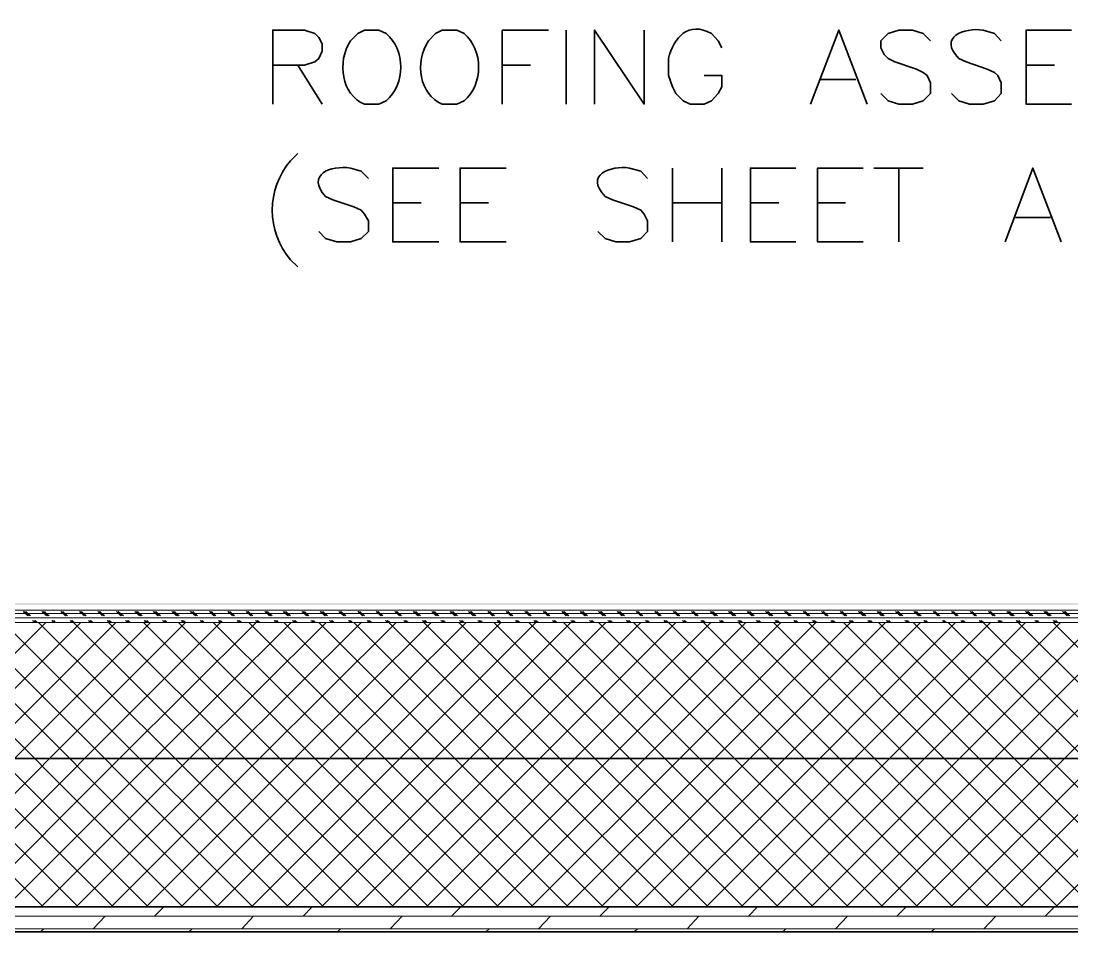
# Model space of a CAD drawing. Header units: inches. Extents: x 5 to 516, y -193 to 129.
# Drawn here: x 87.707 to 89.477, y -176.479 to -174.945 of the extents above; entities that cross this region are included whole.
import ezdxf

# ---------------------------------------------------------------- set-up
doc = ezdxf.new("R2010")
doc.units = ezdxf.units.IN
doc.header["$MEASUREMENT"] = 0
doc.layers.add('PDF8_Geometry', color=7, linetype='Continuous')
doc.layers.add('PDF8_Solid Fills', color=7, linetype='Continuous')

msp = doc.modelspace()

# ---------------------------------------------------------------- hatches: boundary and pattern name
at = {"layer": 'PDF8_Solid Fills', "transparency": 33554559}
msp.add_hatch(color=256, dxfattribs=at).paths.add_polyline_path([(91.6132938, -175.9280046), (91.6132938, -175.9257824), (86.0188488, -175.9257825), (86.0188488, -175.9280046)])

# ---------------------------------------------------------------- linework, layer by layer
at = {"layer": 'PDF8_Geometry', "lineweight": 35}
for points in [[(88.1310706, -175.0846705), (88.1310706, -174.960226), (88.184404, -174.960226), (88.2021817, -174.9657816), (88.2088484, -174.9724483), (88.214404, -174.9835594), (88.214404, -174.9957816), (88.2088484, -175.0080038), (88.2021817, -175.0135594), (88.184404, -175.0191149), (88.1310706, -175.0191149)], [(88.3221834, -174.9657821), (88.3099611, -174.9602266), (88.2855167, -174.9602266), (88.2744056, -174.9657821), (88.2621834, -174.9780044)], [(88.4532937, -174.9657821), (88.4410715, -174.9602266), (88.416627, -174.9602266), (88.4055159, -174.9657821), (88.3932937, -174.9780044)], [(88.5177374, -175.0846705), (88.5177374, -174.960226), (88.5955152, -174.960226)], [(88.6255165, -174.9602266), (88.6255165, -175.084671)], [(88.6732934, -175.0846705), (88.6732934, -174.960226), (88.7566268, -175.0846705), (88.7566268, -174.960226)], [(89.0366267, -175.0846705), (89.0844045, -174.960226), (89.1321823, -175.0846705)], [(89.2388497, -174.9780036), (89.2266275, -174.9657814), (89.2088497, -174.9602259), (89.1855164, -174.9602259), (89.1677386, -174.9657814), (89.1555164, -174.9780036), (89.1555164, -174.9902259), (89.161072, -175.001337), (89.1677386, -175.0080036), (89.1788497, -175.0135592), (89.2155164, -175.0257814), (89.2266275, -175.031337), (89.2332942, -175.0368925), (89.2388497, -175.0491148), (89.2388497, -175.0668925), (89.2266275, -175.0791148), (89.2088497, -175.0846703), (89.1855164, -175.0846703), (89.1677386, -175.0791148), (89.1555164, -175.0668925)], [(89.3577372, -174.9780036), (89.3466261, -174.9657814), (89.3277372, -174.9602259)], [(89.4766266, -175.0846705), (89.39996, -175.0846705), (89.39996, -174.960226), (89.4766266, -174.960226)], [(88.8877393, -174.9902265), (88.8810727, -174.9780043), (88.8699616, -174.9657821)], [(88.7977393, -175.0080043), (88.7977393, -175.0368932), (88.804406, -175.0557821), (88.8099615, -175.0668932), (88.8221838, -175.0791154), (88.834406, -175.084671), (88.8577393, -175.084671), (88.8699616, -175.0791154), (88.8810727, -175.0668932), (88.8877393, -175.0557821), (88.8877393, -175.0368932), (88.8577393, -175.0368932)], [(89.2866261, -175.0080036), (89.2988483, -175.0135592), (89.3344039, -175.0257814), (89.3466261, -175.031337), (89.3521816, -175.0368925), (89.3577372, -175.0491148), (89.3577372, -175.0668925), (89.3466261, -175.0791148), (89.3277372, -175.0846703), (89.3044039, -175.0846703), (89.2866261, -175.0791148), (89.2744039, -175.0668925)], [(88.1732934, -175.0191153), (88.2144045, -175.0846709)], [(88.5177374, -175.0191153), (88.5655152, -175.0191153)], [(89.39996, -175.0191153), (89.4477377, -175.0191153)], [(89.054406, -175.0435599), (89.1132949, -175.0435599)], [(88.2855167, -175.084671), (88.3099611, -175.084671), (88.3221834, -175.0791155)], [(88.416627, -175.084671), (88.4410715, -175.084671), (88.4532937, -175.0791155)], [(88.2921831, -175.2102266), (88.2799609, -175.1980044), (88.2621831, -175.1924488)], [(88.4110715, -175.3168935), (88.3332937, -175.3168935), (88.3332937, -175.192449), (88.4110715, -175.192449)], [(88.5244047, -175.3168935), (88.4466269, -175.3168935), (88.4466269, -175.192449), (88.5244047, -175.192449)], [(88.7621832, -175.2102266), (88.7510721, -175.1980044), (88.7321832, -175.1924488)], [(88.804406, -175.1924484), (88.804406, -175.3168929)], [(88.8877393, -175.1924484), (88.8877393, -175.3168929)], [(89.012183, -175.3168935), (88.9355163, -175.3168935), (88.9355163, -175.192449), (89.012183, -175.192449)], [(89.1255162, -175.3168935), (89.0488496, -175.3168935), (89.0488496, -175.192449), (89.1255162, -175.192449)], [(89.1432936, -175.1924484), (89.2266269, -175.1924484)], [(89.1855163, -175.1924484), (89.1855163, -175.3168929)], [(89.3644059, -175.3168935), (89.4110725, -175.192449), (89.4588503, -175.3168935)], [(88.2199609, -175.2402266), (88.2321831, -175.2457822), (88.2677386, -175.2580044), (88.2799609, -175.2635599), (88.2855164, -175.2702266), (88.2921831, -175.2813377), (88.2921831, -175.2991155), (88.2799609, -175.3113377), (88.2621831, -175.3168933), (88.2388498, -175.3168933), (88.2199609, -175.3113377), (88.2088498, -175.2991155)], [(88.6910721, -175.2402266), (88.7032943, -175.2457822), (88.7388499, -175.2580044), (88.7510721, -175.2635599), (88.7566277, -175.2702266), (88.7621832, -175.2813377), (88.7621832, -175.2991155), (88.7510721, -175.3113377), (88.7321832, -175.3168933), (88.7088499, -175.3168933), (88.6910721, -175.3113377), (88.6788499, -175.2991155)], [(88.3332937, -175.2513372), (88.3810714, -175.2513372)], [(88.4466269, -175.2513372), (88.4944047, -175.2513372)], [(88.804406, -175.2513372), (88.8877393, -175.2513372)], [(88.9355163, -175.2513372), (88.9832941, -175.2513372)], [(89.0488496, -175.2513372), (89.0955162, -175.2513372)], [(89.3821829, -175.2757818), (89.4410718, -175.2757818)], [(91.6132938, -176.1868932), (86.0188488, -176.1868932)], [(91.6132938, -176.4791154), (91.6132938, -176.4368932), (86.0188488, -176.4368932)], [(86.0188494, -176.479116), (91.6132944, -176.479116)]]:
    msp.add_lwpolyline(points, dxfattribs=at)
msp.add_lwpolyline([(88.1732934, -175.1680038), (88.1610712, -175.1802261, 0.369416811), (88.1610712, -175.3468927), (88.1732934, -175.359115)], format="xyb", dxfattribs=at)
at = {"layer": 'PDF8_Geometry', "lineweight": 15}
for points in [[(86.0188494, -175.9580045), (91.6132944, -175.9580045), (91.6132944, -175.9368934), (86.0188494, -175.9368934)], [(86.0188494, -175.9424485), (91.6132944, -175.9424485)], [(86.0188494, -175.9502259), (91.6132944, -175.9502259)], [(87.7188482, -175.9468939), (87.7110704, -175.9391161)], [(87.7210726, -175.9468939), (87.7132948, -175.9391161)], [(87.7232924, -175.9468939), (87.7155147, -175.9391161)], [(87.731071, -175.9580045), (87.7266266, -175.9546712)], [(87.7321832, -175.9580045), (87.7288499, -175.9546712)], [(87.7344054, -175.9580045), (87.731072, -175.9546712)], [(87.7499603, -175.9468939), (87.7421825, -175.9391161)], [(87.7521824, -175.9468939), (87.7444046, -175.9391161)], [(87.7544046, -175.9468939), (87.7466268, -175.9391161)], [(87.7621831, -175.9580045), (87.7588498, -175.9546712)], [(87.7644053, -175.9580045), (87.7599608, -175.9546712)], [(87.7655152, -175.9580045), (87.7621819, -175.9546712)], [(87.7821823, -175.9468939), (87.7744046, -175.9391161)], [(87.7832945, -175.9468939), (87.7755167, -175.9391161)], [(87.7855167, -175.9468939), (87.7777389, -175.9391161)], [(87.793293, -175.9580045), (87.7899597, -175.9546712)], [(87.7955151, -175.9580045), (87.7910707, -175.9546712)], [(87.7966273, -175.9580045), (87.793294, -175.9546712)], [(87.8132944, -175.9468939), (87.8055167, -175.9391161)], [(87.8155166, -175.9468939), (87.8066277, -175.9391161)], [(87.8166265, -175.9468939), (87.8088487, -175.9391161)], [(87.8244051, -175.9580045), (87.8210718, -175.9546712)], [(87.8266272, -175.9580045), (87.8232939, -175.9546712)], [(87.8288494, -175.9580045), (87.8244049, -175.9546712)], [(87.8444043, -175.9468939), (87.8366265, -175.9391161)], [(87.8466264, -175.9468939), (87.8388486, -175.9391161)], [(87.8477386, -175.9468939), (87.8399608, -175.9391161)], [(87.8555172, -175.9580045), (87.8521839, -175.9546712)], [(87.8577371, -175.9580045), (87.8544037, -175.9546712)], [(87.8599615, -175.9580045), (87.855517, -175.9546712)], [(87.8755164, -175.9468939), (87.8677386, -175.9391161)], [(87.8777385, -175.9468939), (87.8699607, -175.9391161)], [(87.8799607, -175.9468939), (87.8710718, -175.9391161)], [(87.8866271, -175.9580045), (87.8832937, -175.9546712)], [(87.8888492, -175.9580045), (87.8855159, -175.9546712)], [(87.8910713, -175.9580045), (87.887738, -175.9546712)], [(87.9066262, -175.9468939), (87.8988485, -175.9391161)], [(87.9088484, -175.9468939), (87.9010706, -175.9391161)], [(87.9110728, -175.9468939), (87.903295, -175.9391161)], [(87.9177369, -175.9580045), (87.9144036, -175.9546712)], [(87.9199613, -175.9580045), (87.916628, -175.9546712)], [(87.9221834, -175.9580045), (87.9188501, -175.9546712)], [(87.9377384, -175.9468939), (87.9299606, -175.9391161)], [(87.9399605, -175.9468939), (87.9321827, -175.9391161)], [(87.9421826, -175.9468939), (87.9344048, -175.9391161)], [(87.9499612, -175.9580045), (87.9455168, -175.9546712)], [(87.9510711, -175.9580045), (87.9477378, -175.9546712)], [(87.9532933, -175.9580045), (87.9499599, -175.9546712)], [(87.9688482, -175.9468939), (87.9610704, -175.9391161)], [(87.9710726, -175.9468939), (87.9632948, -175.9391161)], [(87.9732925, -175.9468939), (87.9655147, -175.9391161)], [(87.9810711, -175.9580045), (87.9766266, -175.9546712)], [(87.9821833, -175.9580045), (87.9788499, -175.9546712)], [(87.9844054, -175.9580045), (87.9810721, -175.9546712)], [(88.0010702, -175.9468939), (87.9921814, -175.9391161)], [(88.0021824, -175.9468939), (87.9944047, -175.9391161)], [(88.0044046, -175.9468939), (87.9966268, -175.9391161)], [(88.0121832, -175.9580045), (88.0088498, -175.9546712)], [(88.0144053, -175.9580045), (88.0099609, -175.9546712)], [(88.0155152, -175.9580045), (88.0121819, -175.9546712)], [(88.0321824, -175.9468939), (88.0244046, -175.9391161)], [(88.0332945, -175.9468939), (88.0255168, -175.9391161)], [(88.0355167, -175.9468939), (88.0277389, -175.9391161)], [(88.043293, -175.9580045), (88.0399597, -175.9546712)], [(88.0455151, -175.9580045), (88.0410707, -175.9546712)], [(88.0466273, -175.9580045), (88.043294, -175.9546712)], [(88.0632945, -175.9468939), (88.0555167, -175.9391161)], [(88.0655166, -175.9468939), (88.0566277, -175.9391161)], [(88.0666265, -175.9468939), (88.0588487, -175.9391161)], [(88.0744051, -175.9580045), (88.0710718, -175.9546712)], [(88.0766273, -175.9580045), (88.0732939, -175.9546712)], [(88.0788494, -175.9580045), (88.0744049, -175.9546712)], [(88.0944043, -175.9468939), (88.0866265, -175.9391161)], [(88.0966264, -175.9468939), (88.0888487, -175.9391161)], [(88.0977386, -175.9468939), (88.0899609, -175.9391161)], [(88.1055172, -175.9580045), (88.1021839, -175.9546712)], [(88.1077371, -175.9580045), (88.1044038, -175.9546712)], [(88.1099615, -175.9580045), (88.105517, -175.9546712)], [(88.1255164, -175.9468939), (88.1177386, -175.9391161)], [(88.1277385, -175.9468939), (88.1199608, -175.9391161)], [(88.1299607, -175.9468939), (88.1221829, -175.9391161)], [(88.1366271, -175.9580045), (88.1332937, -175.9546712)], [(88.1388492, -175.9580045), (88.1355159, -175.9546712)], [(88.1410713, -175.9580045), (88.137738, -175.9546712)], [(88.1566263, -175.9468939), (88.1488485, -175.9391161)], [(88.1588484, -175.9468939), (88.1510706, -175.9391161)], [(88.1610728, -175.9468939), (88.153295, -175.9391161)], [(88.1677369, -175.9580045), (88.1644036, -175.9546712)], [(88.1699613, -175.9580045), (88.166628, -175.9546712)], [(88.1721834, -175.9580045), (88.1688501, -175.9546712)], [(88.1877384, -175.9468939), (88.1799606, -175.9391161)], [(88.1899605, -175.9468939), (88.1821827, -175.9391161)], [(88.1921826, -175.9468939), (88.1844049, -175.9391161)], [(88.1999612, -175.9580045), (88.1955168, -175.9546712)], [(88.2010712, -175.9580045), (88.1977378, -175.9546712)], [(88.2032933, -175.9580045), (88.19996, -175.9546712)], [(88.2188482, -175.9468939), (88.2110704, -175.9391161)], [(88.2210726, -175.9468939), (88.2132948, -175.9391161)], [(88.2232925, -175.9468939), (88.2155147, -175.9391161)], [(88.2310711, -175.9580045), (88.2266266, -175.9546712)], [(88.2332932, -175.9580045), (88.2288488, -175.9546712)], [(88.2344054, -175.9580045), (88.2310721, -175.9546712)], [(88.2510703, -175.9468939), (88.2421814, -175.9391161)], [(88.2521825, -175.9468939), (88.2444047, -175.9391161)], [(88.2544046, -175.9468939), (88.2466268, -175.9391161)], [(88.2621832, -175.9580045), (88.2588499, -175.9546712)], [(88.2644053, -175.9580045), (88.2599609, -175.9546712)], [(88.2655153, -175.9580045), (88.2621819, -175.9546712)], [(88.2821824, -175.9468939), (88.2744046, -175.9391161)], [(88.2832946, -175.9468939), (88.2755168, -175.9391161)], [(88.2855167, -175.9468939), (88.2777389, -175.9391161)], [(88.293293, -175.9580045), (88.2899597, -175.9546712)], [(88.2955152, -175.9580045), (88.2910707, -175.9546712)], [(88.2977373, -175.9580045), (88.2932929, -175.9546712)], [(88.3132945, -175.9468939), (88.3055167, -175.9391161)], [(88.3155166, -175.9468939), (88.3077388, -175.9391161)], [(88.3166265, -175.9468939), (88.3088488, -175.9391161)], [(88.3244051, -175.9580045), (88.3210718, -175.9546712)], [(88.3266273, -175.9580045), (88.3232939, -175.9546712)], [(88.3288494, -175.9580045), (88.324405, -175.9546712)], [(88.3444043, -175.9468939), (88.3366265, -175.9391161)], [(88.3466265, -175.9468939), (88.3388487, -175.9391161)], [(88.3477387, -175.9468939), (88.3399609, -175.9391161)], [(88.3555172, -175.9580045), (88.3521839, -175.9546712)], [(88.3577371, -175.9580045), (88.3544038, -175.9546712)], [(88.3599615, -175.9580045), (88.3555171, -175.9546712)], [(88.3755164, -175.9468939), (88.3677387, -175.9391161)], [(88.3777386, -175.9468939), (88.3699608, -175.9391161)], [(88.3799607, -175.9468939), (88.3721829, -175.9391161)], [(88.3866271, -175.9580045), (88.3832938, -175.9546712)], [(88.3888492, -175.9580045), (88.3855159, -175.9546712)], [(88.3910714, -175.9580045), (88.387738, -175.9546712)], [(88.4066263, -175.9468939), (88.3988485, -175.9391161)], [(88.4088484, -175.9468939), (88.4010706, -175.9391161)], [(88.4110728, -175.9468939), (88.403295, -175.9391161)], [(88.4188491, -175.9580045), (88.4144047, -175.9546712)], [(88.4199613, -175.9580045), (88.416628, -175.9546712)], [(88.4221835, -175.9580045), (88.4188501, -175.9546712)], [(88.4377384, -175.9468939), (88.4299606, -175.9391161)], [(88.4399605, -175.9468939), (88.4321827, -175.9391161)], [(88.4421827, -175.9468939), (88.4344049, -175.9391161)], [(88.4499612, -175.9580045), (88.4455168, -175.9546712)], [(88.4510712, -175.9580045), (88.4477379, -175.9546712)], [(88.4532933, -175.9580045), (88.44996, -175.9546712)], [(88.4688482, -175.9468939), (88.4610705, -175.9391161)], [(88.4710726, -175.9468939), (88.4632949, -175.9391161)], [(88.4732925, -175.9468939), (88.4655147, -175.9391161)], [(88.4810711, -175.9580045), (88.4766267, -175.9546712)], [(88.4832932, -175.9580045), (88.4788488, -175.9546712)], [(88.4844054, -175.9580045), (88.4810721, -175.9546712)], [(88.5010703, -175.9468939), (88.4932925, -175.9391161)], [(88.5021825, -175.9468939), (88.4944047, -175.9391161)], [(88.5044046, -175.9468939), (88.4966268, -175.9391161)], [(88.5121832, -175.9580045), (88.5088499, -175.9546712)], [(88.5144053, -175.9580045), (88.5099609, -175.9546712)], [(88.5155153, -175.9580045), (88.5121819, -175.9546712)], [(88.5321824, -175.9468939), (88.5244046, -175.9391161)], [(88.5332946, -175.9468939), (88.5255168, -175.9391161)], [(88.5355167, -175.9468939), (88.5277389, -175.9391161)], [(88.5432931, -175.9580045), (88.5399597, -175.9546712)], [(88.5455152, -175.9580045), (88.5410707, -175.9546712)], [(88.5477373, -175.9580045), (88.5432929, -175.9546712)], [(88.5632945, -175.9468939), (88.5555167, -175.9391161)], [(88.5655166, -175.9468939), (88.5577389, -175.9391161)], [(88.5666266, -175.9468939), (88.5588488, -175.9391161)], [(88.5744052, -175.9580045), (88.5710718, -175.9546712)], [(88.5766273, -175.9580045), (88.573294, -175.9546712)], [(88.5788494, -175.9580045), (88.574405, -175.9546712)], [(88.5944043, -175.9468939), (88.5866266, -175.9391161)], [(88.5966265, -175.9468939), (88.5888487, -175.9391161)], [(88.5977387, -175.9468939), (88.5899609, -175.9391161)], [(88.6055173, -175.9580045), (88.6021839, -175.9546712)], [(88.6077371, -175.9580045), (88.6044038, -175.9546712)], [(88.6099615, -175.9580045), (88.6055171, -175.9546712)], [(88.6255165, -175.9468939), (88.6177387, -175.9391161)], [(88.6277386, -175.9468939), (88.6199608, -175.9391161)], [(88.6299607, -175.9468939), (88.6221829, -175.9391161)], [(88.6366271, -175.9580045), (88.6332938, -175.9546712)], [(88.6388492, -175.9580045), (88.6355159, -175.9546712)], [(88.6410714, -175.9580045), (88.637738, -175.9546712)], [(88.6566263, -175.9468939), (88.6488485, -175.9391161)], [(88.6588484, -175.9468939), (88.6510707, -175.9391161)], [(88.6610728, -175.9468939), (88.653295, -175.9391161)], [(88.6688492, -175.9580045), (88.6644047, -175.9546712)], [(88.6699614, -175.9580045), (88.666628, -175.9546712)], [(88.6721835, -175.9580045), (88.6688502, -175.9546712)], [(88.6877384, -175.9468939), (88.6799606, -175.9391161)], [(88.6899605, -175.9468939), (88.6821828, -175.9391161)], [(88.6921827, -175.9468939), (88.6844049, -175.9391161)], [(88.6999613, -175.9580045), (88.6955168, -175.9546712)], [(88.7010712, -175.9580045), (88.6977379, -175.9546712)], [(88.7032933, -175.9580045), (88.69996, -175.9546712)], [(88.7188483, -175.9468939), (88.7110705, -175.9391161)], [(88.7210727, -175.9468939), (88.7132949, -175.9391161)], [(88.7232925, -175.9468939), (88.7155147, -175.9391161)], [(88.7310711, -175.9580045), (88.7266267, -175.9546712)], [(88.7332932, -175.9580045), (88.7288488, -175.9546712)], [(88.7344054, -175.9580045), (88.7310721, -175.9546712)], [(88.7510703, -175.9468939), (88.7432925, -175.9391161)], [(88.7521825, -175.9468939), (88.7444047, -175.9391161)], [(88.7544046, -175.9468939), (88.7466269, -175.9391161)], [(88.7621832, -175.9580045), (88.7588499, -175.9546712)], [(88.7644054, -175.9580045), (88.7599609, -175.9546712)], [(88.7655153, -175.9580045), (88.762182, -175.9546712)], [(88.7821824, -175.9468939), (88.7744046, -175.9391161)], [(88.7832946, -175.9468939), (88.7755168, -175.9391161)], [(88.7855167, -175.9468939), (88.777739, -175.9391161)], [(88.7932931, -175.9580045), (88.7899597, -175.9546712)], [(88.7955152, -175.9580045), (88.7910708, -175.9546712)], [(88.7932929, -175.9546712), (88.7977373, -175.9580045), (89.0266262, -176.1868934)], [(88.8132945, -175.9468939), (88.8055167, -175.9391161)], [(88.8155167, -175.9468939), (88.8077389, -175.9391161)], [(88.8166266, -175.9468939), (88.8088488, -175.9391161)], [(89.0410708, -175.9546712), (89.0455152, -175.9580045), (88.8166263, -176.1868934)], [(88.8244052, -175.9580045), (88.8210718, -175.9546712)], [(88.8266273, -175.9580045), (88.823294, -175.9546712)], [(88.8288494, -175.9580045), (88.824405, -175.9546712)], [(88.8444044, -175.9468939), (88.8366266, -175.9391161)], [(88.8466265, -175.9468939), (88.8388487, -175.9391161)], [(88.8477387, -175.9468939), (88.8399609, -175.9391161)], [(88.8555173, -175.9580045), (88.852184, -175.9546712)], [(88.8577372, -175.9580045), (88.8544038, -175.9546712)], [(88.8599616, -175.9580045), (88.8555171, -175.9546712)], [(88.8755165, -175.9468939), (88.8677387, -175.9391161)], [(88.8777386, -175.9468939), (88.8699608, -175.9391161)], [(88.8799607, -175.9468939), (88.872183, -175.9391161)], [(88.8866271, -175.9580045), (88.8832938, -175.9546712)], [(88.8888493, -175.9580045), (88.8855159, -175.9546712)], [(88.8910714, -175.9580045), (88.8877381, -175.9546712)], [(88.9066263, -175.9468939), (88.8988485, -175.9391161)], [(88.9088485, -175.9468939), (88.9010707, -175.9391161)], [(88.9110728, -175.9468939), (88.9032951, -175.9391161)], [(88.9188492, -175.9580045), (88.9144047, -175.9546712)], [(88.9199614, -175.9580045), (88.916628, -175.9546712)], [(88.9221835, -175.9580045), (88.9188502, -175.9546712)], [(88.9377384, -175.9468939), (88.9299607, -175.9391161)], [(88.9399606, -175.9468939), (88.9321828, -175.9391161)], [(88.9421827, -175.9468939), (88.9344049, -175.9391161)], [(88.9499613, -175.9580045), (88.9455168, -175.9546712)], [(88.9510712, -175.9580045), (88.9477379, -175.9546712)], [(88.9532934, -175.9580045), (88.94996, -175.9546712)], [(88.9688483, -175.9468939), (88.9610705, -175.9391161)], [(88.9710727, -175.9468939), (88.9632949, -175.9391161)], [(88.9732925, -175.9468939), (88.9655148, -175.9391161)], [(88.9810711, -175.9580045), (88.9766267, -175.9546712)], [(88.9832933, -175.9580045), (88.9788488, -175.9546712)], [(88.9844055, -175.9580045), (88.9810721, -175.9546712)], [(89.0010703, -175.9468939), (88.9932925, -175.9391161)], [(89.0021825, -175.9468939), (88.9944047, -175.9391161)], [(89.0044047, -175.9468939), (88.9966269, -175.9391161)], [(89.0121832, -175.9580045), (89.0088499, -175.9546712)], [(89.0144054, -175.9580045), (89.0099609, -175.9546712)], [(89.0155153, -175.9580045), (89.012182, -175.9546712)], [(89.0321824, -175.9468939), (89.0244047, -175.9391161)], [(89.0332946, -175.9468939), (89.0255168, -175.9391161)], [(89.0355168, -175.9468939), (89.027739, -175.9391161)], [(89.0432931, -175.9580045), (89.0399598, -175.9546712)], [(89.0477374, -175.9580045), (89.0432929, -175.9546712)], [(89.0632945, -175.9468939), (89.0555168, -175.9391161)], [(89.0655167, -175.9468939), (89.0577389, -175.9391161)], [(89.0666266, -175.9468939), (89.0588488, -175.9391161)], [(89.0744052, -175.9580045), (89.0710719, -175.9546712)], [(89.0766273, -175.9580045), (89.073294, -175.9546712)], [(89.0788495, -175.9580045), (89.074405, -175.9546712)], [(89.0944044, -175.9468939), (89.0866266, -175.9391161)], [(89.0966265, -175.9468939), (89.0888487, -175.9391161)], [(89.0977387, -175.9468939), (89.0899609, -175.9391161)], [(89.1055173, -175.9580045), (89.102184, -175.9546712)], [(89.1077372, -175.9580045), (89.1044038, -175.9546712)], [(89.1099616, -175.9580045), (89.1066282, -175.9546712)], [(89.1255165, -175.9468939), (89.1177387, -175.9391161)], [(89.1277386, -175.9468939), (89.1199608, -175.9391161)], [(89.1299608, -175.9468939), (89.122183, -175.9391161)], [(89.1366272, -175.9580045), (89.1332938, -175.9546712)], [(89.1388493, -175.9580045), (89.135516, -175.9546712)], [(89.1410714, -175.9580045), (89.1377381, -175.9546712)], [(89.1566263, -175.9468939), (89.1488486, -175.9391161)], [(89.1588485, -175.9468939), (89.1510707, -175.9391161)], [(89.1610729, -175.9468939), (89.1532951, -175.9391161)], [(89.1688492, -175.9580045), (89.1644048, -175.9546712)], [(89.1699614, -175.9580045), (89.1666281, -175.9546712)], [(89.1721835, -175.9580045), (89.1688502, -175.9546712)], [(89.1877385, -175.9468939), (89.1799607, -175.9391161)], [(89.1899606, -175.9468939), (89.1821828, -175.9391161)], [(89.1921827, -175.9468939), (89.1844049, -175.9391161)], [(89.1999613, -175.9580045), (89.1955169, -175.9546712)], [(89.2010712, -175.9580045), (89.1977379, -175.9546712)], [(89.2032934, -175.9580045), (89.19996, -175.9546712)], [(89.2188483, -175.9468939), (89.2110705, -175.9391161)], [(89.2210727, -175.9468939), (89.2132949, -175.9391161)], [(89.2232926, -175.9468939), (89.2155148, -175.9391161)], [(89.2310712, -175.9580045), (89.2277378, -175.9546712)], [(89.2332933, -175.9580045), (89.2288488, -175.9546712)], [(89.2344055, -175.9580045), (89.2310722, -175.9546712)], [(89.2510703, -175.9468939), (89.2432926, -175.9391161)], [(89.2521825, -175.9468939), (89.2444048, -175.9391161)], [(89.2544047, -175.9468939), (89.2466269, -175.9391161)], [(89.2621833, -175.9580045), (89.2588499, -175.9546712)], [(89.2644054, -175.9580045), (89.259961, -175.9546712)], [(89.2655153, -175.9580045), (89.262182, -175.9546712)], [(89.2821825, -175.9468939), (89.2744047, -175.9391161)], [(89.2832946, -175.9468939), (89.2755169, -175.9391161)], [(89.2855168, -175.9468939), (89.277739, -175.9391161)], [(89.2932931, -175.9580045), (89.2899598, -175.9546712)], [(89.2955152, -175.9580045), (89.2921819, -175.9546712)], [(89.2977374, -175.9580045), (89.2932929, -175.9546712)], [(89.3132946, -175.9468939), (89.3055168, -175.9391161)], [(89.3155167, -175.9468939), (89.3077389, -175.9391161)], [(89.3166266, -175.9468939), (89.3088488, -175.9391161)], [(89.3244052, -175.9580045), (89.3210719, -175.9546712)], [(89.3266274, -175.9580045), (89.323294, -175.9546712)], [(89.3288495, -175.9580045), (89.324405, -175.9546712)], [(89.3444044, -175.9468939), (89.3366266, -175.9391161)], [(89.3466265, -175.9468939), (89.3388488, -175.9391161)], [(89.3477387, -175.9468939), (89.339961, -175.9391161)], [(89.3555173, -175.9580045), (89.352184, -175.9546712)], [(89.3577372, -175.9580045), (89.3544039, -175.9546712)], [(89.3599616, -175.9580045), (89.3566283, -175.9546712)], [(89.3755165, -175.9468939), (89.3677387, -175.9391161)], [(89.3777386, -175.9468939), (89.3699609, -175.9391161)], [(89.3799608, -175.9468939), (89.372183, -175.9391161)], [(89.3866272, -175.9580045), (89.3832938, -175.9546712)], [(89.3888493, -175.9580045), (89.385516, -175.9546712)], [(89.3910714, -175.9580045), (89.3877381, -175.9546712)], [(89.4066264, -175.9468939), (89.3988486, -175.9391161)], [(89.4088485, -175.9468939), (89.4010707, -175.9391161)], [(89.4110729, -175.9468939), (89.4032951, -175.9391161)], [(89.4188492, -175.9580045), (89.4144048, -175.9546712)], [(89.4199614, -175.9580045), (89.4166281, -175.9546712)], [(89.4221835, -175.9580045), (89.4188502, -175.9546712)], [(89.4377385, -175.9468939), (89.4299607, -175.9391161)], [(89.4399606, -175.9468939), (89.4321828, -175.9391161)], [(89.4421827, -175.9468939), (89.434405, -175.9391161)], [(89.4499613, -175.9580045), (89.4455169, -175.9546712)], [(89.4510713, -175.9580045), (89.4477379, -175.9546712)], [(89.4532934, -175.9580045), (89.4499601, -175.9546712)], [(89.4688483, -175.9468939), (89.4610705, -175.9391161)], [(89.4710727, -175.9468939), (89.4632949, -175.9391161)], [(89.4732926, -175.9468939), (89.4655148, -175.9391161)], [(87.7444061, -176.4368932), (87.2655171, -175.9580042)], [(87.2699594, -176.4368932), (87.7488484, -175.9580042)], [(87.8032937, -176.4368932), (87.3244048, -175.9580042)], [(87.3288493, -176.4368932), (87.8077383, -175.9580042)], [(87.8621813, -176.4368932), (87.3832924, -175.9580042)], [(87.3877392, -176.4368932), (87.8666282, -175.9580042)], [(87.9210712, -176.4368932), (87.4421823, -175.9580042)], [(87.4466268, -176.4368932), (87.9255158, -175.9580042)], [(87.9799611, -176.4368932), (87.5010722, -175.9580042)], [(87.5055167, -176.4368932), (87.9844057, -175.9580042)], [(88.0388487, -176.4368932), (87.5599598, -175.9580042)], [(87.5644044, -176.4368932), (88.0432933, -175.9580042)], [(88.0977386, -176.4368932), (87.6188497, -175.9580042)], [(87.6232942, -176.4368932), (87.8732943, -176.1868932), (88.1032943, -175.9580042)], [(88.1577385, -176.4368932), (87.9066273, -176.1868932), (87.6777384, -175.9580042)], [(87.6821819, -176.4368932), (87.9321819, -176.1868932), (88.1621819, -175.9580042)], [(88.2166283, -176.4368932), (87.9666283, -176.1868932), (87.7366283, -175.9580042)], [(87.7410718, -176.4368932), (87.9910718, -176.1868932), (88.2210718, -175.9580042)], [(88.275516, -176.4368932), (88.025516, -176.1868932), (87.7955159, -175.9580042)], [(87.7999616, -176.4368932), (88.0499617, -176.1868932), (88.2799617, -175.9580042)], [(88.3344036, -176.4368932), (88.0844036, -176.1868932), (87.8544036, -175.9580042)], [(87.8588493, -176.4368932), (88.1088493, -176.1868932), (88.3388493, -175.9580042)], [(88.3932935, -176.4368932), (88.1432935, -176.1868932), (87.9132935, -175.9580042)], [(87.9177369, -176.4368932), (88.1677369, -176.1868932), (88.3977369, -175.9580042)], [(88.4521834, -176.4368932), (88.2021834, -176.1868932), (87.9721833, -175.9580042)], [(87.9766268, -176.4368932), (88.2266268, -176.1868932), (88.4566268, -175.9580042)], [(88.511071, -176.4368932), (88.261071, -176.1868932), (88.031071, -175.9580042)], [(88.0366266, -176.4368932), (88.5155156, -175.9580042)], [(88.5699609, -176.4368932), (88.091072, -175.9580042)], [(88.0955165, -176.4368932), (88.5744054, -175.9580042)], [(88.6288485, -176.4368932), (88.1499596, -175.9580042)], [(88.1544041, -176.4368932), (88.6332931, -175.9580042)], [(88.6877384, -176.4368932), (88.2088495, -175.9580042)], [(88.213294, -176.4368932), (88.692183, -175.9580042)], [(88.746626, -176.4368932), (88.2677371, -175.9580042)], [(88.2721839, -176.4368932), (88.7510729, -175.9580042)], [(88.8055159, -176.4368932), (88.326627, -175.9580042)], [(88.3310715, -176.4368932), (88.8099605, -175.9580042)], [(88.8644058, -176.4368932), (88.3855169, -175.9580042)], [(88.3899592, -176.4368932), (88.8688481, -175.9580042)], [(88.9232934, -176.4368932), (88.4444045, -175.9580042)], [(88.4488491, -176.4368932), (88.927738, -175.9580042)], [(88.5032947, -175.9580045), (88.976628, -176.4313379)], [(88.5621823, -175.9580045), (88.9766268, -176.372449)], [(88.6210722, -175.9580045), (88.9766278, -176.3135601)], [(88.6799598, -175.9580045), (88.9766265, -176.2546712)], [(88.7388497, -175.9580045), (88.9766275, -176.1957823)], [(88.9866276, -175.9580045), (88.7577387, -176.1868934)], [(88.8566272, -175.9580045), (89.0855161, -176.1868934)], [(89.1044051, -175.9580045), (88.8755162, -176.1868934)], [(88.9155171, -175.9580045), (89.144406, -176.1868934)], [(89.1632927, -175.9580045), (88.9344038, -176.1868934)], [(88.9744047, -175.9580045), (89.2032936, -176.1868934)], [(88.9766269, -176.3802266), (89.2266269, -176.1302265), (89.3988491, -175.9580043)], [(88.9766269, -176.3213378), (89.2266269, -176.0713378), (89.3399602, -175.9580044)], [(88.9766269, -176.262449), (89.2266269, -176.012449), (89.2810713, -175.9580046)], [(89.2221826, -175.9580045), (88.9766271, -176.2035601)], [(88.978849, -176.4368932), (89.4577379, -175.9580042)], [(89.0332946, -175.9580045), (89.2621835, -176.1868934)], [(89.0377389, -176.4368932), (89.5166278, -175.9580042)], [(89.0921823, -175.9580045), (89.3210712, -176.1868934)], [(89.0966265, -176.4368932), (89.5755155, -175.9580042)], [(89.1510721, -175.9580045), (89.3799611, -176.1868934)], [(89.1555164, -176.4368932), (89.6344054, -175.9580042)], [(89.2099598, -175.9580045), (89.4388487, -176.1868934)], [(89.214404, -176.4368932), (89.4644041, -176.1868932), (89.6944041, -175.9580042)], [(89.7488505, -176.4368932), (89.4988505, -176.1868932), (89.2688505, -175.9580042)], [(89.2732939, -176.4368932), (89.5232939, -176.1868932), (89.753294, -175.9580042)], [(89.8077381, -176.4368932), (89.5577381, -176.1868932), (89.3277381, -175.9580042)], [(89.3321838, -176.4368932), (89.5821838, -176.1868932), (89.8121839, -175.9580042)], [(89.866628, -176.4368932), (89.616628, -176.1868932), (89.386628, -175.9580042)], [(89.3910714, -176.4368932), (89.6410715, -176.1868932), (89.8710715, -175.9580042)], [(89.9255157, -176.4368932), (89.6755156, -176.1868932), (89.4455156, -175.9580042)], [(89.4499613, -176.4368932), (89.6999613, -176.1868932), (89.9299614, -175.9580042)], [(88.5077389, -176.4368932), (88.757739, -176.1868932)], [(88.5666266, -176.4368932), (88.8166266, -176.1868932)], [(88.6255165, -176.4368932), (88.8755165, -176.1868932)], [(88.6844041, -176.4368932), (88.9344041, -176.1868932)], [(89.2177384, -176.4368932), (88.9766272, -176.1957821)], [(89.2766283, -176.4368932), (89.0266282, -176.1868932)], [(89.3355159, -176.4368932), (89.0855159, -176.1868932)], [(89.3944058, -176.4368932), (89.1444057, -176.1868932)], [(89.4532934, -176.4368932), (89.2032934, -176.1868932)], [(89.5121833, -176.4368932), (89.2621833, -176.1868932)], [(89.5710709, -176.4368932), (89.3210709, -176.1868932)], [(89.6299608, -176.4368932), (89.3799608, -176.1868932)], [(89.6888507, -176.4368932), (89.4388507, -176.1868932)], [(88.743294, -176.4368932), (88.9766273, -176.2035598)], [(89.1588485, -176.4368932), (88.9766262, -176.254671)], [(88.8021816, -176.4368932), (88.9766261, -176.2624487)], [(88.8610715, -176.4368932), (88.9766271, -176.3213376)], [(89.0999608, -176.4368932), (88.9766275, -176.3135598)], [(88.9199614, -176.4368932), (88.976628, -176.3802265)], [(89.041071, -176.4368932), (88.9766265, -176.3724487)], [(88.9821833, -176.4368932), (88.9766278, -176.4313376)], [(87.9321819, -176.4524492), (87.9477374, -176.4368937)], [(88.1821819, -176.4524492), (88.1977375, -176.4368937)], [(88.4321819, -176.4524492), (88.4477375, -176.4368937)], [(88.682182, -176.4524492), (88.6977375, -176.4368937)], [(88.932182, -176.4524492), (88.9477375, -176.4368937)], [(89.182182, -176.4524492), (89.1977375, -176.4368937)], [(89.432182, -176.4524492), (89.4477376, -176.4368937)], [(86.0188494, -176.4524492), (91.6132944, -176.4524492)], [(87.8288494, -176.4735595), (87.8488494, -176.4524484)], [(88.0788494, -176.4735595), (88.0988494, -176.4524484)], [(88.3288494, -176.4735595), (88.3488494, -176.4524484)], [(88.5788494, -176.4735595), (88.5988494, -176.4524484)], [(88.8288494, -176.4735595), (88.8488494, -176.4524484)], [(89.0788495, -176.4735595), (89.0988495, -176.4524484)], [(89.3288495, -176.4735595), (89.3488495, -176.4524484)], [(86.0188494, -176.4735595), (91.6132944, -176.4735595)], [(87.7399596, -176.479116), (87.7455151, -176.4735604)], [(87.9899596, -176.479116), (87.9955151, -176.4735604)], [(88.2399596, -176.479116), (88.2455152, -176.4735604)], [(88.4899596, -176.479116), (88.4955152, -176.4735604)], [(88.7399596, -176.479116), (88.7455152, -176.4735604)], [(88.9899597, -176.479116), (88.9955152, -176.4735604)], [(89.2399597, -176.479116), (89.2455152, -176.4735604)]]:
    msp.add_lwpolyline(points, dxfattribs=at)
at = {"layer": 'PDF8_Geometry', "lineweight": 35}
for points in [[(88.8699616, -174.9657821), (88.8312764, -174.9448561), (88.8064801, -174.9720783), (88.7977393, -175.0080043)], [(89.3277372, -174.9602259), (89.2956076, -174.9553925), (89.2508483, -174.9718555), (89.2866261, -175.0080036)], [(88.2621834, -174.9780044), (88.2389056, -175.0138377), (88.2467389, -175.0693747), (88.2855167, -175.084671)], [(88.3221834, -175.0791155), (88.3554241, -175.0513933), (88.3545537, -174.9935229), (88.3221834, -174.9657821)], [(88.3932937, -174.9780044), (88.3700159, -175.0138377), (88.3778307, -175.0693747), (88.416627, -175.084671)], [(88.4532937, -175.0791155), (88.4865344, -175.0513933), (88.4856641, -174.9935229), (88.4532937, -174.9657821)], [(88.2621831, -175.1924488), (88.2283127, -175.1875044), (88.1868683, -175.2036155), (88.2199609, -175.2402266)], [(88.7321832, -175.1924488), (88.7000351, -175.1876155), (88.6552943, -175.2040785), (88.6910721, -175.2402266)]]:
    msp.add_open_spline(points, degree=3, dxfattribs=at)

doc.saveas('drawing.dxf')
